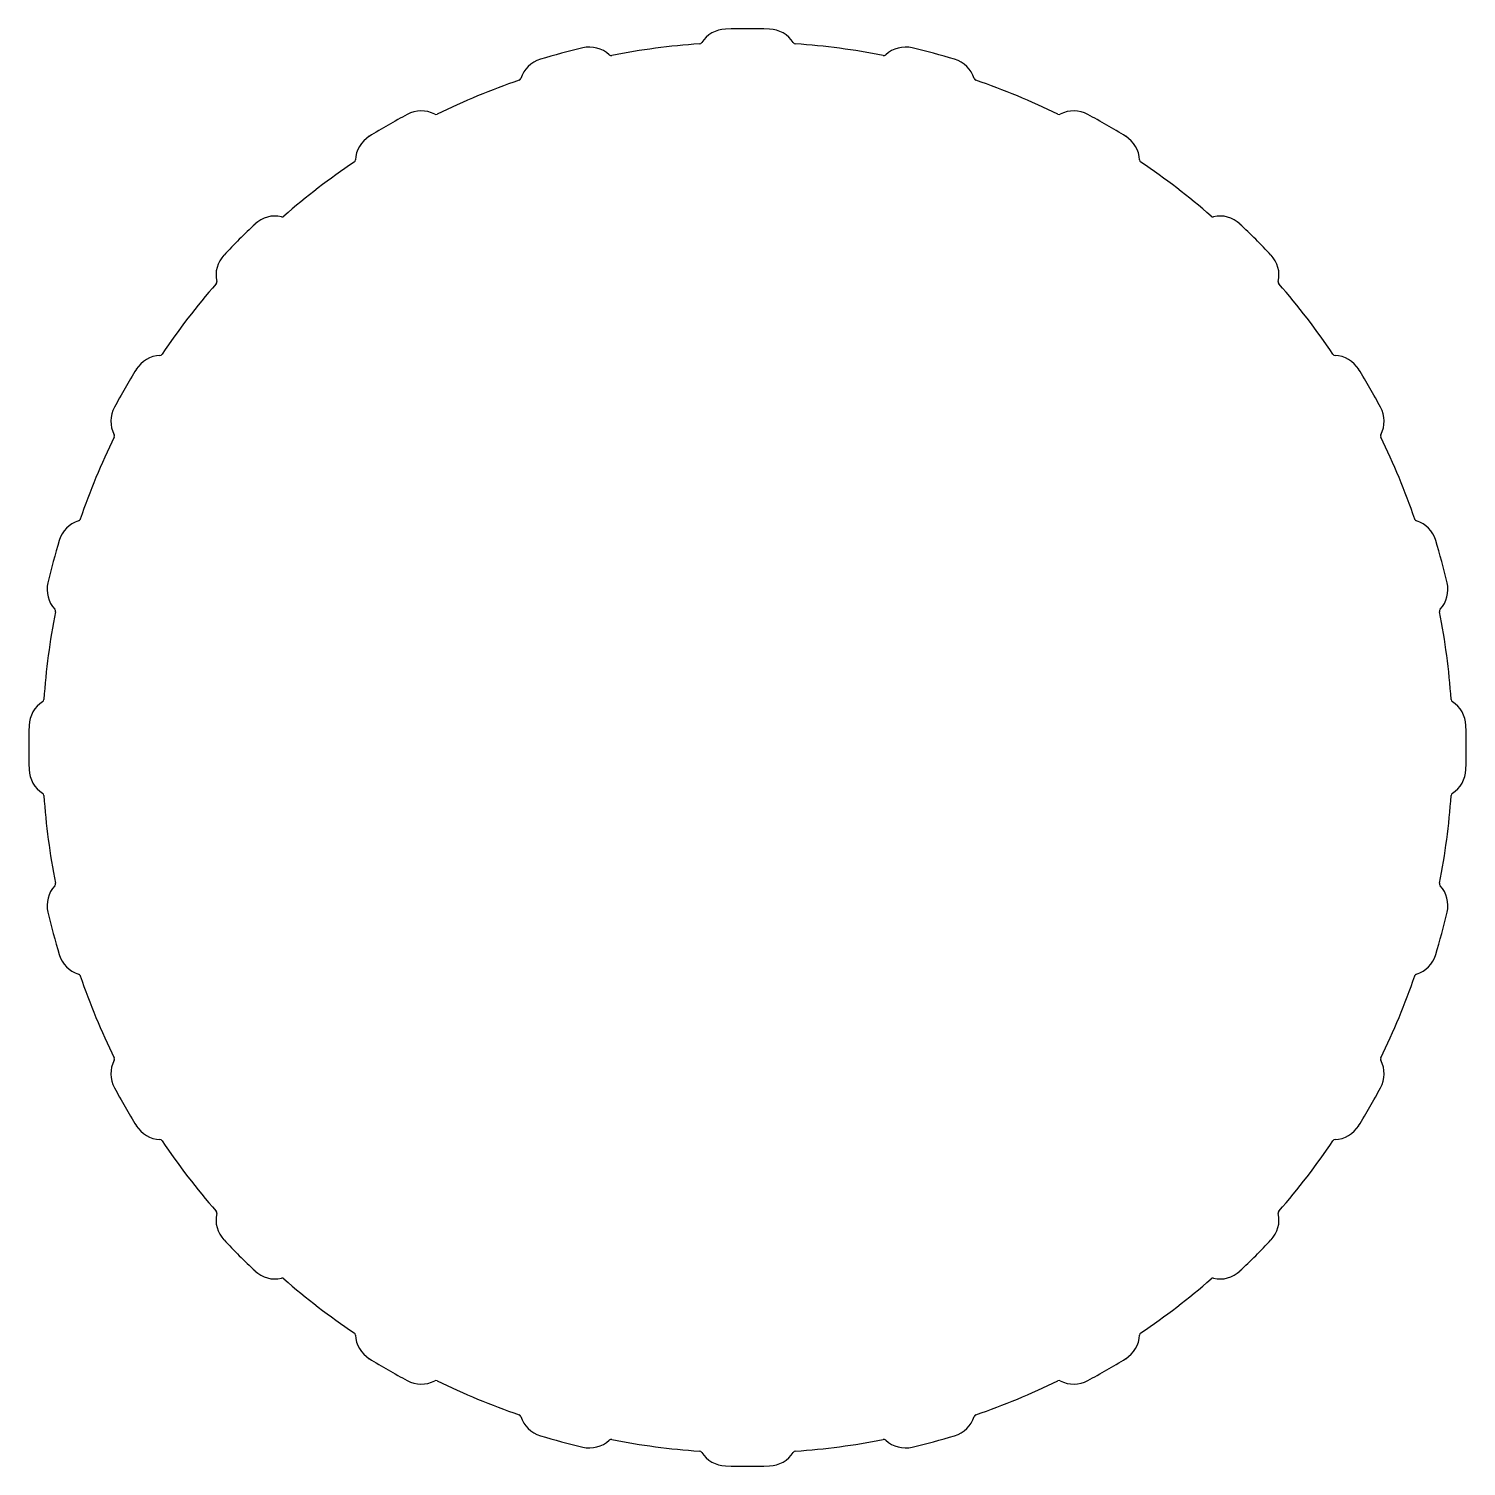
# Model space of a CAD drawing. Extents: x -1 to 1, y -1 to 1.
import ezdxf

# ---------------------------------------------------------------- set-up
doc = ezdxf.new("R2010")
doc.units = 0
doc.header["$MEASUREMENT"] = 0
doc.layers.add('LAYER1', color=5, linetype='CONTINUOUS')

msp = doc.modelspace()

# ---------------------------------------------------------------- linework, layer by layer
at = {"layer": 'LAYER1', "linetype": 'CONTINUOUS'}
for centre, radius, start, end in [((0, 0), 1.0035, 88.2504, 91.7496), ((-0.0673, 0.9864), 0.004, 273.9028, 327.3828), ((-0.0294, 0.9621), 0.041, 91.7496, 147.3828), ((0.0294, 0.9621), 0.041, 32.6172, 88.2504), ((0.0673, 0.9864), 0.004, 212.6172, 266.0972), ((0, 0), 1.0035, 103.2504, 106.7496), ((-0.2206, 0.9369), 0.041, 47.6172, 103.2504), ((-0.1903, 0.9702), 0.004, 227.6172, 281.0972), ((0, 0), 0.9847, 93.9028, 101.0972), ((0, 0), 0.9847, 78.9028, 86.0972), ((0.1903, 0.9702), 0.004, 258.9028, 312.3828), ((0.2206, 0.9369), 0.041, 76.7496, 132.3828), ((0, 0), 1.0035, 73.2504, 76.7496), ((-0.2774, 0.9217), 0.041, 106.7496, 162.3828), ((0.2774, 0.9217), 0.041, 17.6172, 73.2504), ((0, 0), 0.9847, 108.9028, 116.0972), ((-0.3203, 0.9353), 0.004, 288.9028, 342.3828), ((0.3203, 0.9353), 0.004, 197.6172, 251.0972), ((0, 0), 0.9847, 63.9028, 71.0972), ((0, 0), 1.0035, 118.2504, 121.7496), ((-0.4556, 0.8479), 0.041, 62.6172, 118.2504), ((-0.4349, 0.8879), 0.004, 242.6172, 296.0972), ((0.4349, 0.8879), 0.004, 243.9028, 297.3828), ((0.4556, 0.8479), 0.041, 61.7496, 117.3828), ((0, 0), 1.0035, 58.2504, 61.7496), ((-0.5065, 0.8185), 0.041, 121.7496, 177.3828), ((0.5065, 0.8185), 0.041, 2.6172, 58.2504), ((0, 0), 0.9847, 123.9028, 131.0972), ((-0.5515, 0.8206), 0.004, 303.9028, 357.3828), ((0.5515, 0.8206), 0.004, 182.6172, 236.0972), ((0, 0), 0.9847, 48.9028, 56.0972), ((0, 0), 1.0035, 133.2504, 136.7496), ((-0.6595, 0.7011), 0.041, 77.6172, 133.2504), ((-0.6499, 0.745), 0.004, 257.6172, 311.0972), ((0.6499, 0.745), 0.004, 228.9028, 282.3828), ((0.6595, 0.7011), 0.041, 46.7496, 102.3828), ((0, 0), 1.0035, 43.2504, 46.7496), ((-0.7011, 0.6595), 0.041, 136.7496, 192.3828), ((0.7011, 0.6595), 0.041, 347.6172, 43.2504), ((0, 0), 0.9847, 138.9028, 146.0972), ((-0.745, 0.6499), 0.004, 318.9028, 12.3828), ((0.745, 0.6499), 0.004, 167.6172, 221.0972), ((0, 0), 0.9847, 33.9028, 41.0972), ((-0.8185, 0.5065), 0.041, 92.6172, 148.2504), ((-0.8206, 0.5515), 0.004, 272.6172, 326.0972), ((0.8206, 0.5515), 0.004, 213.9028, 267.3828), ((0.8185, 0.5065), 0.041, 31.7496, 87.3828), ((0, 0), 1.0035, 148.2504, 151.7496), ((0, 0), 1.0035, 28.2504, 31.7496), ((-0.8479, 0.4556), 0.041, 151.7496, 207.3828), ((0.8479, 0.4556), 0.041, 332.6172, 28.2504), ((0, 0), 0.9847, 153.9028, 161.0972), ((-0.8879, 0.4349), 0.004, 333.9028, 27.3828), ((0.8879, 0.4349), 0.004, 152.6172, 206.0972), ((0, 0), 0.9847, 18.9028, 26.0972), ((-0.9217, 0.2774), 0.041, 107.6172, 163.2504), ((-0.9353, 0.3203), 0.004, 287.6172, 341.0972), ((0.9353, 0.3203), 0.004, 198.9028, 252.3828), ((0.9217, 0.2774), 0.041, 16.7496, 72.3828), ((0, 0), 1.0035, 163.2504, 166.7496), ((0, 0), 1.0035, 13.2504, 16.7496), ((-0.9369, 0.2206), 0.041, 166.7496, 222.3828), ((0.9369, 0.2206), 0.041, 317.6172, 13.2504), ((0, 0), 0.9847, 168.9028, 176.0972), ((-0.9702, 0.1903), 0.004, 348.9028, 42.3828), ((0.9702, 0.1903), 0.004, 137.6172, 191.0972), ((0, 0), 0.9847, 3.9028, 11.0972), ((-0.9621, 0.0294), 0.041, 122.6172, 178.2504), ((-0.9864, 0.0673), 0.004, 302.6172, 356.0972), ((0.9864, 0.0673), 0.004, 183.9028, 237.3828), ((0.9621, 0.0294), 0.041, 1.7496, 57.3828), ((0, 0), 1.0035, 178.2504, 181.7496), ((0, 0), 1.0035, 358.2504, 1.7496), ((-0.9621, -0.0294), 0.041, 181.7496, 237.3828), ((0.9621, -0.0294), 0.041, 302.6172, 358.2504), ((-0.9864, -0.0673), 0.004, 3.9028, 57.3828), ((0, 0), 0.9847, 183.9028, 191.0972), ((0, 0), 0.9847, 348.9028, 356.0972), ((0.9864, -0.0673), 0.004, 122.6172, 176.0972), ((-0.9369, -0.2206), 0.041, 137.6172, 193.2504), ((-0.9702, -0.1903), 0.004, 317.6172, 11.0972), ((0.9702, -0.1903), 0.004, 168.9028, 222.3828), ((0.9369, -0.2206), 0.041, 346.7496, 42.3828), ((0, 0), 1.0035, 193.2504, 196.7496), ((0, 0), 1.0035, 343.2504, 346.7496), ((-0.9217, -0.2774), 0.041, 196.7496, 252.3828), ((0.9217, -0.2774), 0.041, 287.6172, 343.2504), ((-0.9353, -0.3203), 0.004, 18.9028, 72.3828), ((0, 0), 0.9847, 198.9028, 206.0972), ((0, 0), 0.9847, 333.9028, 341.0972), ((0.9353, -0.3203), 0.004, 107.6172, 161.0972), ((-0.8479, -0.4556), 0.041, 152.6172, 208.2504), ((-0.8879, -0.4349), 0.004, 332.6172, 26.0972), ((0.8879, -0.4349), 0.004, 153.9028, 207.3828), ((0.8479, -0.4556), 0.041, 331.7496, 27.3828), ((0, 0), 1.0035, 208.2504, 211.7496), ((0, 0), 1.0035, 328.2504, 331.7496), ((-0.8185, -0.5065), 0.041, 211.7496, 267.3828), ((0.8185, -0.5065), 0.041, 272.6172, 328.2504), ((-0.8206, -0.5515), 0.004, 33.9028, 87.3828), ((0, 0), 0.9847, 213.9028, 221.0972), ((0, 0), 0.9847, 318.9028, 326.0972), ((0.8206, -0.5515), 0.004, 92.6172, 146.0972), ((-0.7011, -0.6595), 0.041, 167.6172, 223.2504), ((-0.745, -0.6499), 0.004, 347.6172, 41.0972), ((0.7011, -0.6595), 0.041, 316.7496, 12.3828), ((0.745, -0.6499), 0.004, 138.9028, 192.3828), ((0, 0), 1.0035, 223.2504, 226.7496), ((0, 0), 1.0035, 313.2504, 316.7496), ((-0.6595, -0.7011), 0.041, 226.7496, 282.3828), ((-0.6499, -0.745), 0.004, 48.9028, 102.3828), ((0, 0), 0.9847, 228.9028, 236.0972), ((0, 0), 0.9847, 303.9028, 311.0972), ((0.6499, -0.745), 0.004, 77.6172, 131.0972), ((0.6595, -0.7011), 0.041, 257.6172, 313.2504), ((-0.5515, -0.8206), 0.004, 2.6172, 56.0972), ((-0.5065, -0.8185), 0.041, 182.6172, 238.2504), ((0.5065, -0.8185), 0.041, 301.7496, 357.3828), ((0.5515, -0.8206), 0.004, 123.9028, 177.3828), ((0, 0), 1.0035, 238.2504, 241.7496), ((0, 0), 1.0035, 298.2504, 301.7496), ((-0.4556, -0.8479), 0.041, 241.7496, 297.3828), ((-0.4349, -0.8879), 0.004, 63.9028, 117.3828), ((0, 0), 0.9847, 243.9028, 251.0972), ((0, 0), 0.9847, 288.9028, 296.0972), ((0.4349, -0.8879), 0.004, 62.6172, 116.0972), ((0.4556, -0.8479), 0.041, 242.6172, 298.2504), ((-0.3203, -0.9353), 0.004, 17.6172, 71.0972), ((-0.2774, -0.9217), 0.041, 197.6172, 253.2504), ((0.2774, -0.9217), 0.041, 286.7496, 342.3828), ((0.3203, -0.9353), 0.004, 108.9028, 162.3828), ((0, 0), 1.0035, 253.2504, 256.7496), ((0, 0), 1.0035, 283.2504, 286.7496), ((-0.2206, -0.9369), 0.041, 256.7496, 312.3828), ((-0.1903, -0.9702), 0.004, 78.9028, 132.3828), ((0, 0), 0.9847, 258.9028, 266.0972), ((-0.0673, -0.9864), 0.004, 32.6172, 86.0972), ((0.0673, -0.9864), 0.004, 93.9028, 147.3828), ((0, 0), 0.9847, 273.9028, 281.0972), ((0.1903, -0.9702), 0.004, 47.6172, 101.0972), ((0.2206, -0.9369), 0.041, 227.6172, 283.2504), ((-0.0294, -0.9621), 0.041, 212.6172, 268.2504), ((0, 0), 1.0035, 268.2504, 271.7496), ((0.0294, -0.9621), 0.041, 271.7496, 327.3828)]:
    msp.add_arc(centre, radius, start, end, dxfattribs=at)

doc.saveas('drawing.dxf')
